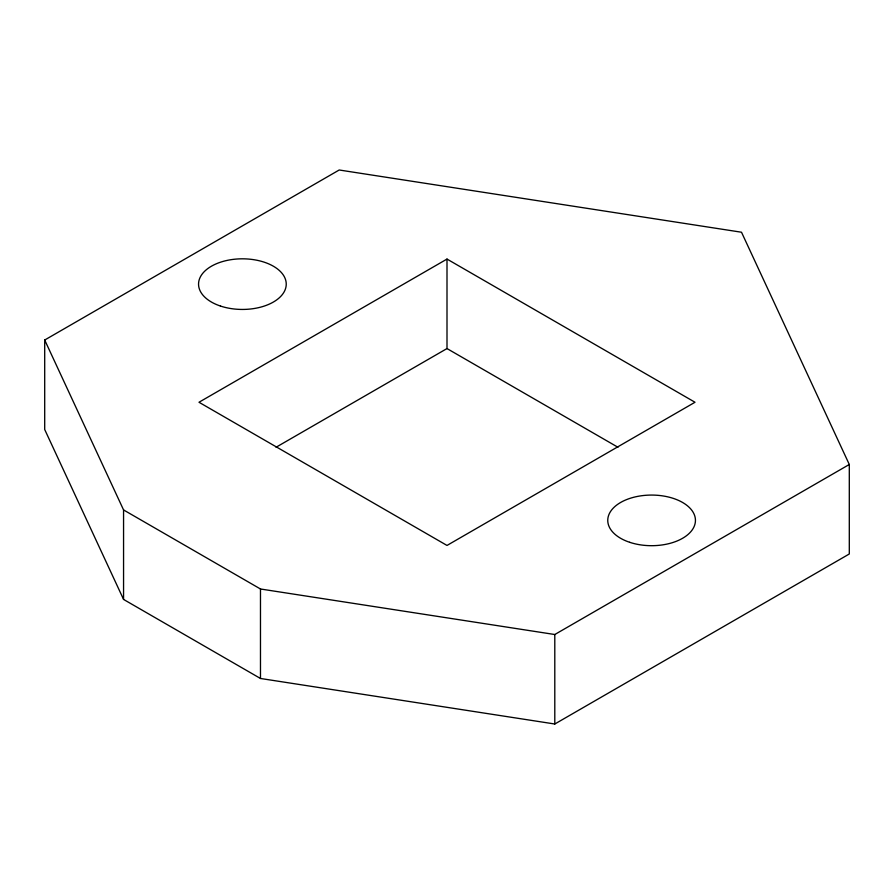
<?xml version="1.0" encoding="UTF-8"?>
<svg xmlns="http://www.w3.org/2000/svg" width="894" height="894" viewBox="0 0 894 894"><rect width="100%" height="100%" fill="white"/><g stroke="black" fill="none" stroke-linecap="round" stroke-linejoin="round"><path stroke-width="1.34" d="M44.7 340.022L339.206 169.994L741.506 232.228L849.3 464.489L849.3 553.978L554.794 724.006L260.478 678.479L123.562 599.427L44.7 429.511L44.7 340.022L123.562 509.938L123.562 599.427M447 259.07L198.993 402.255L447 545.441L695.007 402.255L447 259.07L447 348.559L276.045 447.257M123.562 509.938L260.478 588.99L554.794 634.516L849.3 464.489M447 348.559L617.955 447.257M554.794 634.516L554.794 724.006M260.478 588.99L260.478 678.479M629.678 542.3A43.84 25.311 0 0 0 695.443 520.386A43.84 25.311 0 0 0 629.678 498.461A43.84 25.311 0 0 0 629.678 542.3M220.472 306.05A43.84 25.311 0 0 0 286.236 284.124A43.84 25.311 0 0 0 220.472 262.21A43.84 25.311 0 0 0 220.472 306.05"/></g></svg>
